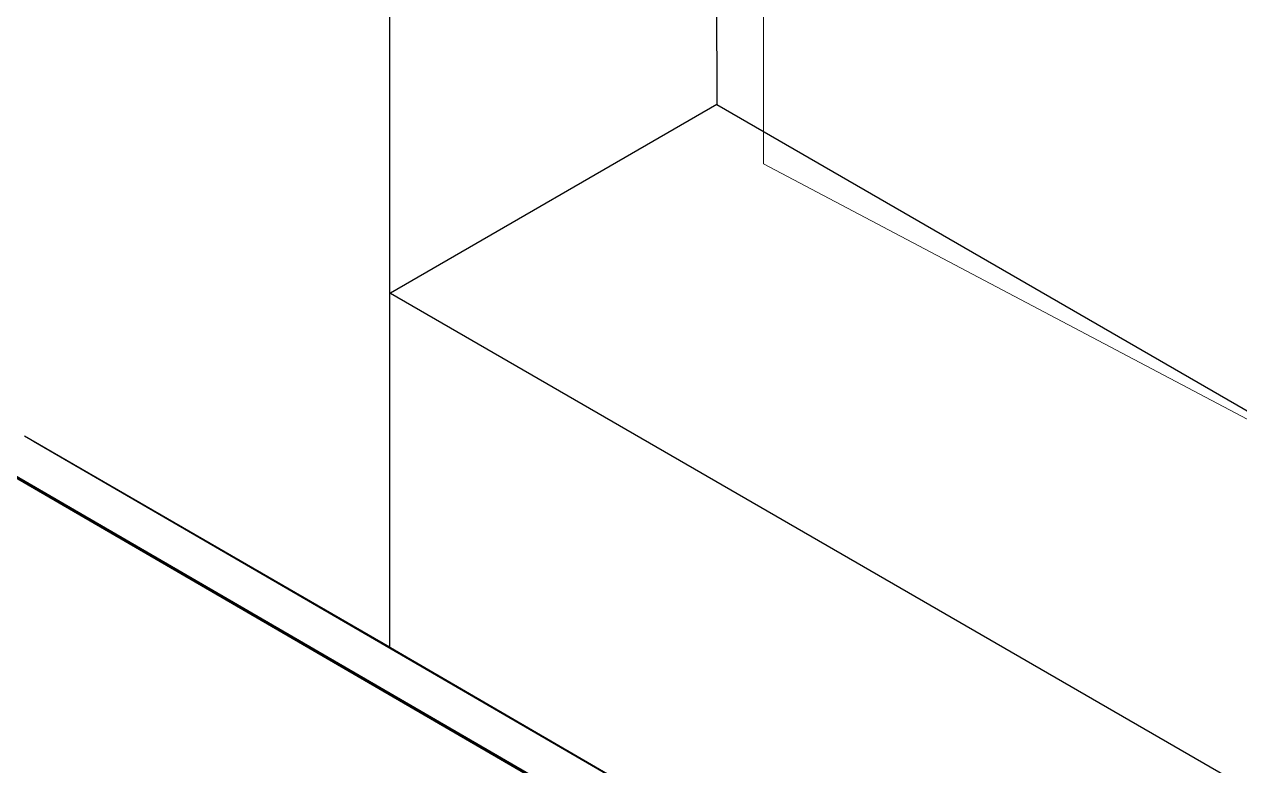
# Model space of a CAD drawing. Header units: inches. Extents: x -17.6 to 82.3, y -15.1 to 23.2.
# Drawn here: x 69.6487 to 69.9927, y -0.4179 to -0.2083 of the extents above; entities that cross this region are included whole.
import ezdxf

# ---------------------------------------------------------------- set-up
doc = ezdxf.new("R2010")
doc.units = ezdxf.units.IN
doc.header["$MEASUREMENT"] = 0
doc.linetypes.add('AI-Linetype-21', pattern=[0.375, 0.25, -0.125])
for name, color, linetype, lineweight in [('.ATI-DETAIL', 7, 'Continuous', 0), ('G-ANNO-TTLB', 7, 'Continuous', 0), ('TYVEK', 7, 'Continuous', 0)]:
    doc.layers.add(name, color=color, linetype=linetype, lineweight=lineweight)

# ---------------------------------------------------------------- blocks, each defined once
blk = doc.blocks.new('Block_181')
at = {"layer": 'TYVEK', "color": 1, "lineweight": 25, "true_color": 0xff0000}
for p, q in [((69.75082, 2.80329), (69.7521, -0.38444)), ((69.84313, 1.70574), (69.84465, -0.23098)), ((69.84465, -0.23098), (69.75234, -0.28428)), ((69.84465, -0.23098), (70.31726, -0.50355)), ((69.75234, -0.28428), (70.31739, -0.61051)), ((69.7521, -0.38444), (69.64875, -0.32477)), ((69.74937, -0.38287), (70.31686, -0.71223))]:
    blk.add_line(p, q, dxfattribs=at)

msp = doc.modelspace()

# ---------------------------------------------------------------- hatches: boundary and pattern name
at = {"layer": 'G-ANNO-TTLB', "true_color": 0xff00ff, "transparency": 33554687}
h = msp.add_hatch(color=6, dxfattribs=at)
edge = h.paths.add_edge_path()
edge.add_spline(control_points=[(77.90202, -11.06099), (77.90202, -11.06099), (37.21427, -11.06099), (37.21427, -11.06099), (37.21427, -11.06099), (37.21427, 23.06401), (37.21427, 23.06401), (37.21427, 23.06401), (77.90202, 23.06401), (77.90202, 23.06401), (77.90202, 23.06401), (77.90202, -11.06099), (77.90202, -11.06099)], knot_values=[0, 0, 0, 0, 1, 1, 1, 2, 2, 2, 3, 3, 3, 4, 4, 4, 4], degree=3, periodic=0)
edge = h.paths.add_edge_path()
edge.add_spline(control_points=[(37.33927, 22.93901), (37.33927, 22.93901), (37.33927, -10.93599), (37.33927, -10.93599), (37.33927, -10.93599), (77.77702, -10.93599), (77.77702, -10.93599), (77.77702, -10.93599), (77.77702, 22.93901), (77.77702, 22.93901), (77.77702, 22.93901), (37.33927, 22.93901), (37.33927, 22.93901)], knot_values=[0, 0, 0, 0, 1, 1, 1, 2, 2, 2, 3, 3, 3, 4, 4, 4, 4], degree=3, periodic=0)
edge.add_line((37.33927, 22.93901), (37.33927, 22.93901))

# ---------------------------------------------------------------- linework, layer by layer
at = {"layer": '.ATI-DETAIL'}
msp.add_lwpolyline([(70.31945, 1.44863), (69.85789, 1.6922), (69.85789, -0.24772), (70.31945, -0.49128), (70.31945, 1.44863)], dxfattribs=at)
at = {"layer": 'G-ANNO-TTLB'}
for points in [[(77.90202, -11.06099), (77.90202, -11.06099), (37.21427, -11.06099), (37.21427, -11.06099), (37.21427, -11.06099), (37.21427, 23.06401), (37.21427, 23.06401), (37.21427, 23.06401), (77.90202, 23.06401), (77.90202, 23.06401), (77.90202, 23.06401), (77.90202, -11.06099), (77.90202, -11.06099)], [(37.33927, 22.93901), (37.33927, 22.93901), (37.33927, -10.93599), (37.33927, -10.93599), (37.33927, -10.93599), (77.77702, -10.93599), (77.77702, -10.93599), (77.77702, -10.93599), (77.77702, 22.93901), (77.77702, 22.93901), (77.77702, 22.93901), (37.33927, 22.93901), (37.33927, 22.93901)]]:
    msp.add_open_spline(points, degree=3, knots=[0, 0, 0, 0, 1, 1, 1, 2, 2, 2, 3, 3, 3, 4, 4, 4, 4], dxfattribs=at)
at = {"layer": 'TYVEK', "color": 4, "lineweight": 25, "true_color": 0x00ffff}
msp.add_line((69.65133, -0.32615), (71.71225, -1.52192), dxfattribs=at)
at = {"layer": 'TYVEK', "color": 18, "linetype": 'AI-Linetype-21', "lineweight": 80, "true_color": 0x000000}
msp.add_line((69.63406, -0.32915), (71.71022, -1.53349), dxfattribs=at)
at = {"layer": 'TYVEK', "color": 4, "lineweight": 25, "true_color": 0x00ffff}
for points in [[(71.95093, -1.66211), (71.95093, -1.82176), (71.77757, -1.91413), (71.63934, -1.83423), (71.63934, -1.83423), (69.59816, -0.65441), (69.59816, -0.65441), (69.50159, -0.59859), (69.44212, -0.49552), (69.44212, -0.38399), (69.44212, -0.38399), (69.44212, -0.20967), (69.44212, -0.20967)], [(71.95093, -1.66211), (71.95093, -1.82176), (71.77806, -1.91385), (71.63983, -1.83396), (71.63983, -1.83396), (69.59865, -0.65414), (69.59865, -0.65414), (69.50208, -0.59832), (69.44261, -0.49525), (69.44261, -0.38372), (69.44261, -0.38372), (69.44261, -0.20967), (69.44261, -0.20967)]]:
    msp.add_open_spline(points, degree=3, knots=[0, 0, 0, 0, 1, 1, 1, 2, 2, 2, 3, 3, 3, 4, 4, 4, 4], dxfattribs=at)

# ---------------------------------------------------------------- block references
at = {"layer": 'TYVEK'}
msp.add_blockref('Block_181', (0, 0), dxfattribs=at)

doc.saveas('drawing.dxf')
